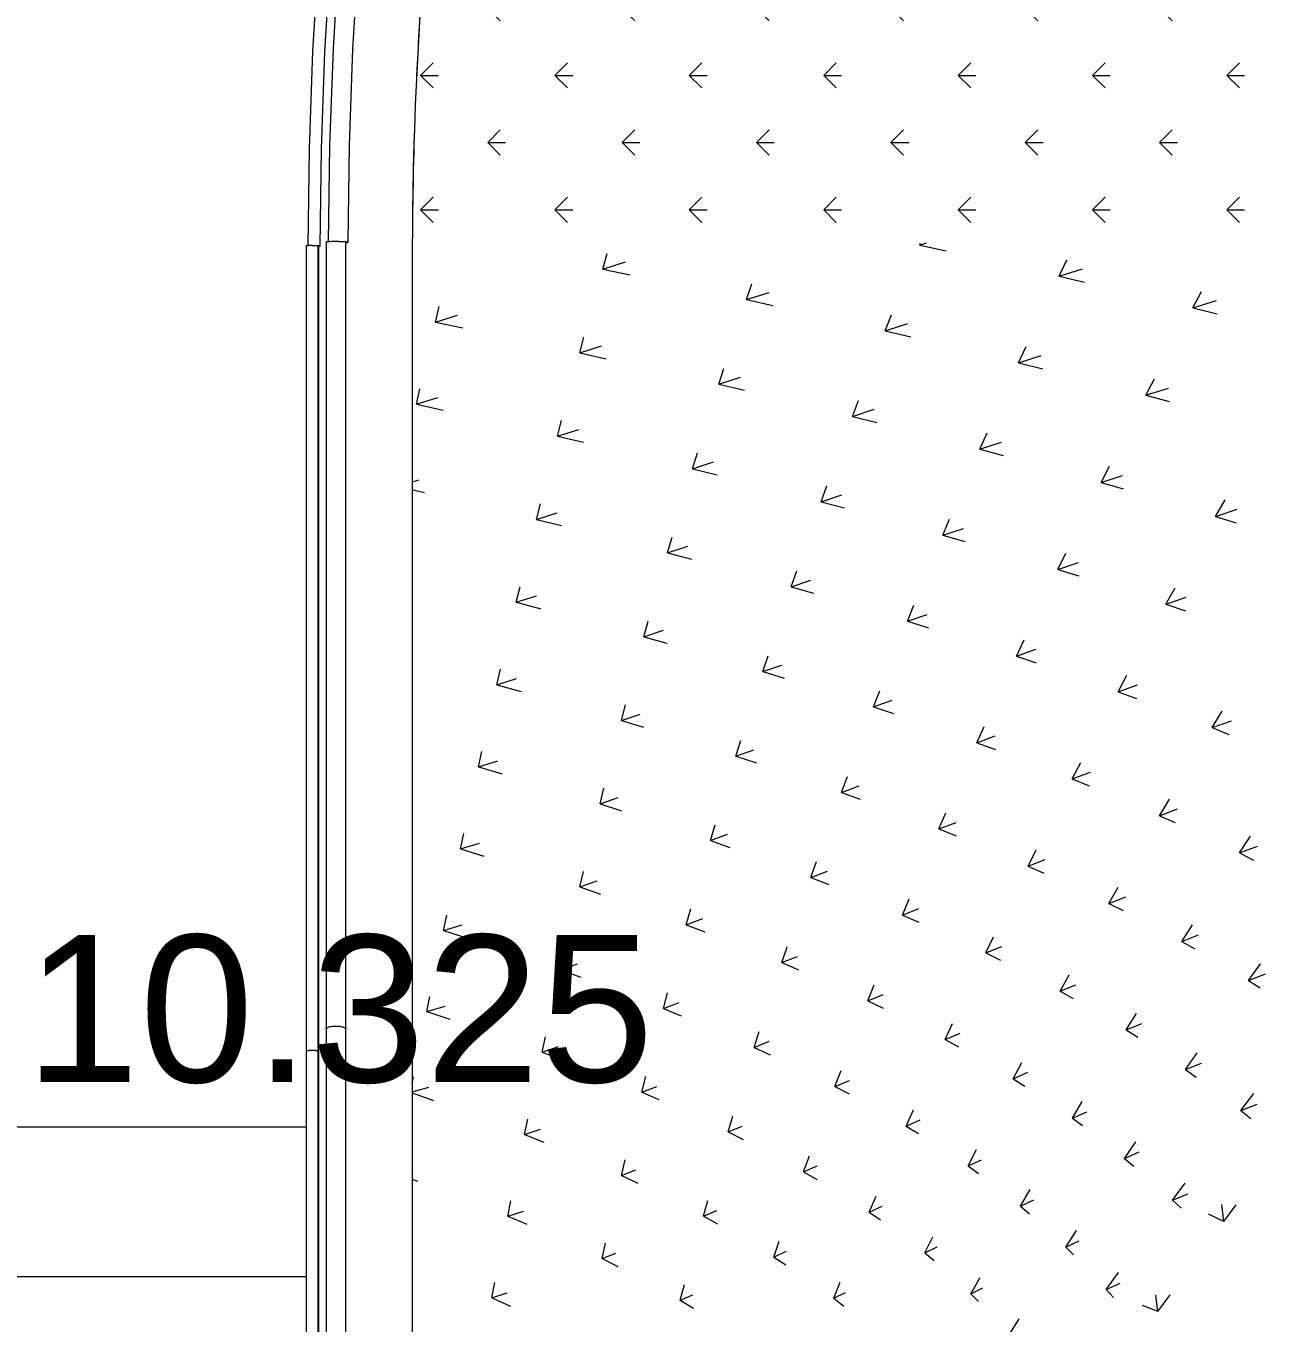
# Model space of a CAD drawing. Header units: millimetres. Extents: x 12827 to 178996, y -27589 to 73652.
# Drawn here: x 97217 to 100532, y 48353 to 51820 of the extents above; entities that cross this region are included whole.
import ezdxf

# ---------------------------------------------------------------- set-up
doc = ezdxf.new("R2010")
doc.units = ezdxf.units.MM
for name, color, linetype, lineweight in [('A-ANNO-NOTE', 131, 'Continuous', 25), ('A-FLOR', 192, 'Continuous', 9), ('A-FLOR-PATT', 8, 'Continuous', 9), ('Q-CASE', 31, 'Continuous', 20), ('S-STRS', 31, 'Continuous', 20)]:
    doc.layers.add(name, color=color, linetype=linetype, lineweight=lineweight)
doc.styles.add('Arial_1', font='arial.ttf', dxfattribs={"height": 393.413174})

# ---------------------------------------------------------------- blocks, each defined once
blk = doc.blocks.new('Casework 10 - Casework 10-17982864-Copy of 1_F')
at = {"layer": 'Q-CASE'}
for p, q in [((98019.1, 51242.7), (98019.1, 49139.6)), ((98071.6, 49139.6), (98071.6, 51242.7)), ((97966.2, 51232.6), (97966.2, 49078.3)), ((97998.2, 49078.3), (97998.2, 51232.6)), ((98019.1, 49139.6), (98019.1, 47919.7)), ((98071.6, 47919.7), (98071.6, 49139.6)), ((97966.2, 49078.3), (97966.2, 47863.1)), ((97998.2, 47863.1), (97998.2, 49078.3))]:
    blk.add_line(p, q, dxfattribs=at)
at = {"layer": 'Q-CASE', "flags": 128}
for points in [[(98025.7, 51242), (98028.9, 51501.1), (98038.5, 51760.2), (98054.4, 52018.9), (98076.7, 52277.1), (98105.4, 52534.7), (98140.4, 52791.5), (98181.7, 53047.5), (98229.3, 53302.4), (98283.2, 53556), (98343.2, 53808.1), (98409.5, 54058.8), (98482, 54307.9), (98523.3, 54440.5)], [(98078.1, 51242), (98081.3, 51500.5), (98090.9, 51758.9), (98106.8, 52017), (98129.2, 52274.5), (98157.8, 52531.5), (98192.8, 52787.6), (98234.1, 53043), (98281.7, 53297.2), (98335.6, 53550.1), (98395.7, 53801.6), (98462, 54051.6), (98534.4, 54300), (98573.3, 54424.6)], [(97971.2, 51232.1), (97974.4, 51491.9), (97984, 51751.6), (98000, 52011), (98022.3, 52269.9), (98050.9, 52528.1), (98085.9, 52785.6), (98128.6, 52853.4)], [(98003.2, 51232.1), (98006.4, 51491.5), (98016, 51750.8), (98032, 52009.8), (98054.3, 52268.3), (98082.9, 52526.1), (98117.9, 52783.2), (98128.6, 52853.4)]]:
    blk.add_lwpolyline(points, dxfattribs=at)
at = {"layer": 'Q-CASE'}
for centre, major_axis, ratio, start_param, end_param in [((98045.4, 51242.7), (26.2, 0), 0.048181, 1.320897, 3.141593), ((98051.9, 51242), (-26.2, 0), 0.047433, 3.205669, 4.705067), ((97982.2, 51232.6), (16, 0), 0.048181, 1.570796, 3.141593), ((97987.2, 51232.1), (-16, 0), 0.047433, 3.134271, 4.966866), ((97987.2, 51232.1), (-14, 0), 0.047433, 3.134271, 4.443267), ((97987.2, 51232.1), (-16, 0), 0.047433, 2.348872, 3.134271), ((97987.2, 51232.1), (-14, 0), 0.047433, 2.610672, 3.134271), ((98051.9, 51242), (-26.2, 0), 0.047433, 2.45597, 3.141599)]:
    blk.add_ellipse(centre, major_axis=major_axis, ratio=ratio, start_param=start_param, end_param=end_param, dxfattribs=at)
for points, knots in [([(98019.1, 49139.6), (98019.1, 49139.7), (98019.2, 49140.6), (98020.2, 49142), (98023.1, 49143.8), (98027.3, 49145.2), (98032.7, 49146.4), (98038.8, 49147.1), (98047.5, 49147.4), (98058.5, 49146.6), (98066.3, 49144.5), (98069.4, 49142.7), (98070.5, 49141.8), (98071.1, 49141.1), (98071.5, 49140.3), (98071.6, 49139.8), (98071.6, 49139.6), (98071.6, 49139.6)], [0.1857146, 0.1857146, 0.1857146, 0.1857146, 0.2, 0.25, 0.3, 0.35, 0.4, 0.45, 0.5, 0.6, 0.7, 0.7375, 0.75625, 0.775, 0.79375, 0.8125, 0.8142854, 0.8142854, 0.8142854, 0.8142854]), ([(97966.2, 49078.3), (97966.2, 49078.8), (97966.6, 49079.6), (97968.2, 49080.7), (97970.8, 49081.7), (97975.2, 49082.7), (97982.2, 49083.2), (97989.2, 49082.7), (97993.7, 49081.7), (97996.2, 49080.7), (97997.8, 49079.6), (97998.2, 49078.8), (97998.2, 49078.3)], [0, 0, 0, 0, 0.083333, 0.166667, 0.25, 0.333333, 0.5, 0.666667, 0.75, 0.833333, 0.916667, 1, 1, 1, 1])]:
    blk.add_open_spline(points, degree=3, knots=knots, dxfattribs=at)
blk = doc.blocks.new('FP_191-Copy of 1_F')
at = {"layer": 'A-FLOR-PATT'}
for p, q in [((98758.8, 51170.5), (98770.8, 51212.5)), ((99606, 51234.6), (99624.2, 51240.3)), ((99606, 51234.6), (99608.1, 51239.8)), ((99606, 51234.6), (99676.9, 51219.2)), ((98758.8, 51170.5), (98819.1, 51189.5)), ((99978.2, 51151.5), (99998.9, 51195)), ((98758.8, 51170.5), (98831.7, 51155.3)), ((99978.2, 51151.5), (100041.4, 51171.1)), ((99978.2, 51151.5), (100046.4, 51135.7)), ((99142.9, 51088.9), (99157.1, 51131.4)), ((99142.9, 51088.9), (99203.2, 51108)), ((100335.6, 51066.5), (100359.5, 51110.4)), ((98311.7, 51029), (98321.5, 51070.3)), ((99142.9, 51088.9), (99213.5, 51073.4)), ((100335.6, 51066.5), (100399, 51086.2)), ((98311.7, 51029), (98370.4, 51047.5)), ((99513.9, 51005.4), (99530.8, 51048.3)), ((100335.6, 51066.5), (100400.8, 51050.4)), ((98311.7, 51029), (98384.8, 51013.7)), ((99513.9, 51005.4), (99574.2, 51024.6)), ((99513.9, 51005.4), (99581.8, 50989.5)), ((98696.9, 50946.7), (98708.3, 50988.6)), ((98696.9, 50946.7), (98755.3, 50965.3)), ((98696.9, 50946.7), (98767.8, 50931)), ((99870.2, 50920.1), (99890.1, 50963.4)), ((99870.2, 50920.1), (99930.6, 50939.3)), ((99069.1, 50862.5), (99082.6, 50904.9)), ((99870.2, 50920.1), (99935.3, 50903.9)), ((99069.1, 50862.5), (99127.1, 50881.3)), ((99069.1, 50862.5), (99137.2, 50846.6)), ((100210.7, 50833), (100233.8, 50876.7)), ((98260.5, 50809), (98270, 50850.2)), ((98260.5, 50809), (98318.2, 50827)), ((100210.7, 50833), (100271.2, 50852.3)), ((100210.7, 50833), (100272.7, 50816.5)), ((98260.5, 50809), (98332.4, 50793.2)), ((99425.9, 50776.7), (99442.1, 50819.6)), ((99425.9, 50776.7), (99483.7, 50795.6)), ((98637.8, 50723.7), (98648.7, 50765.4)), ((99425.9, 50776.7), (99491.1, 50760.5)), ((98637.8, 50723.7), (98694.5, 50741.8)), ((98637.8, 50723.7), (98706.8, 50707.5)), ((99766.7, 50689.2), (99785.8, 50732.5)), ((99766.7, 50689.2), (99824.4, 50708.1)), ((99766.7, 50689.2), (99828.8, 50672.6)), ((98998.9, 50636.9), (99011.8, 50679.1)), ((98998.9, 50636.9), (99054.7, 50655.2)), ((98998.9, 50636.9), (99064.6, 50620.4)), ((100090.7, 50600), (100112.8, 50643.7)), ((100090.7, 50600), (100148.2, 50619)), ((98249.4, 50601.8), (98267.7, 50607.4)), ((99342.1, 50548.7), (99357.5, 50591.4)), ((100090.7, 50600), (100149.4, 50583.1)), ((98249.4, 50581.1), (98281.9, 50573.5)), ((99342.1, 50548.7), (99397.4, 50567.1)), ((99342.1, 50548.7), (99404.5, 50532)), ((100396.7, 50509.3), (100422.1, 50553.3)), ((98581.4, 50501.4), (98591.8, 50543)), ((98581.4, 50501.4), (98636.6, 50519.1)), ((100396.7, 50509.3), (100454.1, 50528.3)), ((98581.4, 50501.4), (98648.7, 50484.7)), ((99667.7, 50459), (99685.9, 50502.1)), ((100396.7, 50509.3), (100452, 50492.1)), ((98932.1, 50411.9), (98944.4, 50454)), ((99667.7, 50459), (99722.7, 50477.5)), ((99667.7, 50459), (99726.8, 50442)), ((98932.1, 50411.9), (98985.9, 50429.8)), ((98932.1, 50411.9), (98995.6, 50395)), ((99975.3, 50367.6), (99996.6, 50411.2)), ((99975.3, 50367.6), (100030, 50386.2)), ((99262.4, 50321.3), (99277, 50363.9)), ((99975.3, 50367.6), (100030.9, 50350.3)), ((98527.5, 50280), (98537.5, 50321.5)), ((99262.4, 50321.3), (99315.2, 50339.3)), ((99262.4, 50321.3), (99322.1, 50304.2)), ((100264.1, 50274.8), (100288.6, 50318.7)), ((98527.5, 50280), (98581.3, 50297.1)), ((98527.5, 50280), (98593.3, 50262.7)), ((99573.1, 50229.3), (99590.5, 50272.3)), ((100264.1, 50274.8), (100318.5, 50293.5)), ((100264.1, 50274.8), (100316, 50257.3)), ((99573.1, 50229.3), (99625.4, 50247.5)), ((98868.7, 50187.6), (98880.3, 50229.6)), ((98868.7, 50187.6), (98920.6, 50205)), ((99573.1, 50229.3), (99629.2, 50211.9)), ((98868.7, 50187.6), (98930, 50170.2)), ((99864.6, 50135.8), (99885, 50179.2)), ((99186.5, 50094.5), (99200.5, 50137)), ((99864.6, 50135.8), (99916.5, 50154.1)), ((99864.6, 50135.8), (99917.1, 50118.1)), ((98475.9, 50059.4), (98485.4, 50100.7)), ((99186.5, 50094.5), (99237.1, 50112.2)), ((98475.9, 50059.4), (98528.4, 50076)), ((99186.5, 50094.5), (99243.6, 50076.9)), ((100136.4, 50040.9), (100159.9, 50084.7)), ((98475.9, 50059.4), (98540.4, 50041.5)), ((99482.7, 50000.3), (99499.3, 50043.2)), ((100136.4, 50040.9), (100187.8, 50059.3)), ((100136.4, 50040.9), (100185, 50023)), ((98808.5, 49964), (98819.5, 50005.9)), ((99482.7, 50000.3), (99532.5, 50018.1)), ((99482.7, 50000.3), (99536, 49982.5)), ((98808.5, 49964), (98858.5, 49981)), ((98808.5, 49964), (98867.8, 49946.1)), ((100387.6, 49944.8), (100414.6, 49989)), ((100387.6, 49944.8), (100438.8, 49963.2)), ((99758.6, 49904.6), (99778.1, 49947.9)), ((100387.6, 49944.8), (100432.5, 49926.6)), ((99114.6, 49868.4), (99127.8, 49910.7)), ((99758.6, 49904.6), (99807.7, 49922.5)), ((99758.6, 49904.6), (99808, 49886.5)), ((98426.4, 49839.7), (98435.5, 49880.8)), ((98426.4, 49839.7), (98477.8, 49855.7)), ((99114.6, 49868.4), (99162.8, 49885.6)), ((99114.6, 49868.4), (99169.2, 49850.3)), ((98426.4, 49839.7), (98489.7, 49821.1)), ((100013.5, 49807.6), (100036.2, 49851.3)), ((100013.5, 49807.6), (100062.1, 49825.5)), ((99396.6, 49771.8), (99412.5, 49814.6)), ((99396.6, 49771.8), (99443.8, 49789.2)), ((100013.5, 49807.6), (100059, 49789.2)), ((98751.3, 49741.2), (98761.8, 49782.9)), ((98751.3, 49741.2), (98799.6, 49757.7)), ((99396.6, 49771.8), (99447.1, 49753.6)), ((100247.1, 49709.4), (100273.1, 49753.5)), ((98751.3, 49741.2), (98808.8, 49722.7)), ((99657.1, 49673.9), (99675.8, 49717.1)), ((100247.1, 49709.4), (100295.1, 49727.5)), ((99046.3, 49642.9), (99058.8, 49685.1)), ((99657.1, 49673.9), (99703.4, 49691.4)), ((100247.1, 49709.4), (100288.5, 49690.9)), ((98378.8, 49620.8), (98387.6, 49661.8)), ((99046.3, 49642.9), (99092.4, 49659.7)), ((99657.1, 49673.9), (99703.5, 49655.4)), ((100460.4, 49609.8), (100489.8, 49654.3)), ((98378.8, 49620.8), (98429.3, 49636.3)), ((98378.8, 49620.8), (98441.1, 49601.6)), ((99046.3, 49642.9), (99098.6, 49624.4)), ((99895.5, 49574.8), (99917.3, 49618.4)), ((100460.4, 49609.8), (100508.5, 49627.9)), ((99314.8, 49544), (99329.8, 49586.7)), ((99895.5, 49574.8), (99941.2, 49592.4)), ((100460.4, 49609.8), (100498.4, 49590.9)), ((98697, 49519.1), (98707, 49560.6)), ((99314.8, 49544), (99359.5, 49561)), ((99314.8, 49544), (99362.5, 49525.3)), ((99895.5, 49574.8), (99937.8, 49556)), ((98697, 49519.1), (98743.8, 49535.1)), ((98697, 49519.1), (98752.8, 49500.1)), ((100111.6, 49474.5), (100136.7, 49518.5)), ((99560.1, 49443.9), (99577.9, 49487)), ((100111.6, 49474.5), (100156.6, 49492.3)), ((100111.6, 49474.5), (100149.7, 49455.6)), ((98332.9, 49402.9), (98341.4, 49443.7)), ((98981.7, 49418), (98993.6, 49460.1)), ((99560.1, 49443.9), (99603.7, 49461)), ((99560.1, 49443.9), (99603.5, 49425)), ((98332.9, 49402.9), (98382.6, 49417.7)), ((98981.7, 49418), (99025.7, 49434.4)), ((98981.7, 49418), (99031.7, 49399.1)), ((100306.4, 49373.1), (100334.8, 49417.4)), ((98332.9, 49402.9), (98394.5, 49383)), ((99782.3, 49342.5), (99803.2, 49386)), ((100306.4, 49373.1), (100351.2, 49390.9)), ((100306.4, 49373.1), (100340.8, 49353.8)), ((98645.4, 49297.7), (98654.8, 49339.2)), ((99237, 49316.8), (99251.3, 49359.3)), ((99782.3, 49342.5), (99825.1, 49359.8)), ((99782.3, 49342.5), (99821.4, 49323.4)), ((98645.4, 49297.7), (98690.7, 49313.3)), ((99237, 49316.8), (99279.3, 49333.4)), ((99237, 49316.8), (99282.1, 49297.7)), ((100484.3, 49269.2), (100516.4, 49313.9)), ((98645.4, 49297.7), (98699.7, 49278.2)), ((99981.2, 49240.2), (100005.3, 49284.1)), ((100484.3, 49269.2), (100530, 49286.8)), ((100484.3, 49269.2), (100516.3, 49249.3)), ((98920.6, 49193.9), (98931.8, 49235.8)), ((99467.5, 49214.4), (99484.5, 49257.4)), ((99981.2, 49240.2), (100023.1, 49257.7)), ((99981.2, 49240.2), (100015.9, 49220.9)), ((98288.4, 49185.9), (98296.6, 49226.5)), ((98288.4, 49185.9), (98337.6, 49200.1)), ((98920.6, 49193.9), (98962.6, 49209.9)), ((99467.5, 49214.4), (99508.5, 49231.2)), ((99467.5, 49214.4), (99508, 49195.1)), ((98288.4, 49185.9), (98349.5, 49165.3)), ((98920.6, 49193.9), (98968.4, 49174.4)), ((100157.6, 49136.8), (100185.1, 49181.1)), ((99163.4, 49090.2), (99176.9, 49132.6)), ((99673.8, 49110.9), (99693.8, 49154.3)), ((99673.8, 49110.9), (99713.8, 49127.8)), ((100157.6, 49136.8), (100199.3, 49154.3)), ((100157.6, 49136.8), (100188.5, 49117.2)), ((98596.3, 49077.2), (98605.3, 49118.5)), ((99163.4, 49090.2), (99203.2, 49106.4)), ((99673.8, 49110.9), (99709.8, 49091.4)), ((98596.3, 49077.2), (98640.4, 49092.2)), ((98596.3, 49077.2), (98649.3, 49057.1)), ((99163.4, 49090.2), (99205.8, 49070.7)), ((100316.3, 49031.1), (100347.4, 49075.7)), ((99379.3, 48985.6), (99395.5, 49028.4)), ((99855.8, 49006.5), (99878.9, 49050.2)), ((99855.8, 49006.5), (99894.7, 49023.5)), ((100316.3, 49031.1), (100358.7, 49048.4)), ((100316.3, 49031.1), (100344.6, 49010.9)), ((98249.5, 48992.3), (98253.1, 49010.3)), ((98862.9, 48970.4), (98873.4, 49012.2)), ((99379.3, 48985.6), (99417.8, 49002)), ((99855.8, 49006.5), (99887.2, 48986.8)), ((98249.5, 48971.1), (98293.9, 48983.5)), ((98249.5, 48968.3), (98305.9, 48948.6)), ((98862.9, 48970.4), (98903, 48985.9)), ((98862.9, 48970.4), (98908.7, 48950.5)), ((99379.3, 48985.6), (99417, 48965.8)), ((100463.9, 48921.5), (100498.6, 48966.5)), ((99570, 48879.8), (99589.1, 48923.1)), ((100014, 48901.1), (100040.5, 48945.3)), ((100463.9, 48921.5), (100507.7, 48938.4)), ((100463.9, 48921.5), (100490.6, 48900.4)), ((98549.5, 48857.5), (98558.1, 48898.7)), ((99093.7, 48864.2), (99106.5, 48906.5)), ((99570, 48879.8), (99607.2, 48896.4)), ((100014, 48901.1), (100052.5, 48918.3)), ((100014, 48901.1), (100041.4, 48881.2)), ((98549.5, 48857.5), (98592.5, 48872)), ((98549.5, 48857.5), (98601.4, 48836.8)), ((99093.7, 48864.2), (99131.2, 48880)), ((99093.7, 48864.2), (99133.6, 48844.2)), ((99570, 48879.8), (99602.9, 48859.9)), ((99735.2, 48773.2), (99757.5, 48816.9)), ((100153.6, 48793.6), (100183.7, 48838.1)), ((98808.3, 48747.6), (98818.3, 48789.3)), ((99295.5, 48757.3), (99310.9, 48800.1)), ((99735.2, 48773.2), (99771.2, 48790)), ((100153.6, 48793.6), (100192.7, 48810.6)), ((100153.6, 48793.6), (100178.2, 48773.1)), ((98249.5, 48767.3), (98251.5, 48767.8)), ((98808.3, 48747.6), (98846.8, 48762.7)), ((98808.3, 48747.6), (98852.3, 48727.2)), ((99295.5, 48757.3), (99331.4, 48773.3)), ((99295.5, 48757.3), (99330.4, 48737.1)), ((99735.2, 48773.2), (99763.4, 48753.2)), ((98249.5, 48737.9), (98263.5, 48732.8)), ((100281.7, 48682.2), (100315.5, 48727)), ((98504.9, 48638.7), (98513.1, 48679.7)), ((99027.9, 48638.8), (99039.9, 48681)), ((99470.8, 48649.4), (99489, 48692.5)), ((99875.6, 48665.9), (99901.2, 48710)), ((99875.6, 48665.9), (99910.9, 48682.7)), ((100281.7, 48682.2), (100322.3, 48698.7)), ((100281.7, 48682.2), (100304.9, 48660.7)), ((98504.9, 48638.7), (98547, 48652.6)), ((99027.9, 48638.8), (99063.2, 48654.3)), ((99470.8, 48649.4), (99505.2, 48665.5)), ((99470.8, 48649.4), (99500.7, 48629)), ((99875.6, 48665.9), (99899.5, 48645.6)), ((98504.9, 48638.7), (98555.8, 48617.3)), ((99027.9, 48638.8), (99065.3, 48618.4)), ((99619.6, 48540.6), (99640.9, 48584.2)), ((99996.1, 48556.6), (100025.2, 48601)), ((99996.1, 48556.6), (100031.9, 48573.3)), ((98756.9, 48525.6), (98766.3, 48567.2)), ((98756.9, 48525.6), (98793.7, 48540.2)), ((99215.9, 48529.6), (99230.5, 48572.3)), ((99215.9, 48529.6), (99249.3, 48545.3)), ((99619.6, 48540.6), (99652.7, 48557)), ((99619.6, 48540.6), (99644.6, 48520.1)), ((99996.1, 48556.6), (100017.1, 48535.7)), ((98756.9, 48525.6), (98799.1, 48504.6)), ((99215.9, 48529.6), (99248, 48509.1)), ((99742.4, 48431.2), (99767, 48475.2)), ((100104.6, 48443.4), (100137.4, 48488.1)), ((98462.2, 48420.7), (98470.1, 48461.5)), ((98462.2, 48420.7), (98503.5, 48434)), ((98965.9, 48414.1), (98977.2, 48456.2)), ((99376.1, 48419.5), (99393.5, 48462.5)), ((99376.1, 48419.5), (99407.9, 48435.3)), ((99742.4, 48431.2), (99774.6, 48447.7)), ((100104.6, 48443.4), (100142, 48459.7)), ((100104.6, 48443.4), (100124.2, 48421.6)), ((98462.2, 48420.7), (98512.4, 48398.7)), ((98965.9, 48414.1), (98999.1, 48429.2)), ((98965.9, 48414.1), (99001, 48393.3)), ((99376.1, 48419.5), (99403.1, 48398.7)), ((99742.4, 48431.2), (99762.8, 48410.6)), ((99843.9, 48320.1), (99872.1, 48364.4))]:
    blk.add_line(p, q, dxfattribs=at)
blk = doc.blocks.new('FP_193-Copy of 1_F')
at = {"layer": 'A-FLOR-PATT'}
for p, q in [((100418.9, 48624.6), (100377.7, 48644.2)), ((100418.9, 48624.6), (100413.2, 48670.6)), ((100418.9, 48624.6), (100452.1, 48669.6)), ((100242.3, 48383.8), (100201.4, 48399.9)), ((100242.3, 48383.8), (100236.7, 48427.6)), ((100242.3, 48383.8), (100275.4, 48429))]:
    blk.add_line(p, q, dxfattribs=at)

msp = doc.modelspace()

# ---------------------------------------------------------------- hatches: boundary and pattern name
at = {"layer": 'A-FLOR-PATT'}
h = msp.add_hatch(dxfattribs=at)
h.set_pattern_fill('FP_1924', color=256, style=0, pattern_type=2)
h.set_pattern_definition([(0, (98271.37, 43067.04), (179.605, 179.605), [47.625, -311.585]), (315, (98271.37, 43067.04), (179.605, 179.605), [47.625, -206.375]), (45, (98271.37, 43067.04), (-179.605, 179.605), [47.625, -206.375])])
h.paths.add_polyline_path([(98249.43102, 51199.53864), (102104.15133, 51310.35923), (101932.6907, 51542.90524), (101772.17859, 51749.04167), (101602.43598, 51960.44008), (101421.22391, 52181.42307), (101369.8355, 52242.89096), (101249.93199, 52364.10397), (101156.82008, 52450.83818), (101052.38534, 52538.94921), (100957.0267, 52612.2627), (100852.8771, 52686.70706), (100743.98166, 52757.97369), (100619.23465, 52834.0453), (100508.66647, 52895.85583), (100375.59209, 52964.9054), (100209.65388, 53045.7443), (100034.66518, 53125.95592), (99878.8569, 53192.67135), (99614.63196, 53299.04308), (99462.30337, 53356.11116), (99213.33633, 53442.49837), (98937.055, 53534.94189), (98549.22347, 53661.0465), (98517.99037, 53529.87911), (98459.04705, 53263.05829), (98394.07124, 52915.02449), (98342.9404, 52580.17269), (98298.934, 52198.82427), (98271.44649, 51861.63742), (98255.84687, 51554.77556), (98255.84541, 51554.74577), (98254.9394, 51519.02274), (98249.49073, 51203.00178)], flags=0)

# ---------------------------------------------------------------- linework, layer by layer
at = {"layer": 'A-FLOR'}
for p, q in [((97999.43102, 45227.6763), (97999.43102, 51199.53864)), ((98249.43102, 51199.53864), (98249.43102, 44977.6763))]:
    msp.add_line(p, q, dxfattribs=at)
for start, end in [(176.148316822, 177.43119723), (178.074387214, 180)]:
    msp.add_arc((108549.43116, 51199.53864), 10300.00014, start, end, dxfattribs=at)
for points, knots in [([(99554.04581, 15007.95333), (99592.74439, 15122.84815), (99766.93865, 15633.97743), (100066.24298, 16462.87239), (100461.04302, 17502.80408), (100789.00286, 18333.64348), (101021.69568, 18909.57844), (101462.74106, 20001.20405), (101848.62159, 20926.32556), (102124.20726, 21561.74671), (102493.61663, 22399.85474), (102726.61392, 22914.05184), (102939.97778, 23371.61213), (103221.59165, 23969.88032), (103395.57838, 24326.60598), (103550.96574, 24645.19728), (103734.49546, 25013.46037), (103954.63812, 25445.51465), (104350.11357, 26197.11774), (104665.25624, 26774.50095), (104868.74687, 27141.60777), (105130.82263, 27604.5536), (105578.88522, 28367.34218), (105905.63935, 28906.88411), (106203.61031, 29383.73734), (106562.1653, 29942.95064), (107000.28324, 30605.12239), (107250.39774, 30969.0253), (107604.69788, 31479.39016), (107995.8312, 32022.45709), (108329.8837, 32472.54367), (108500.22092, 32698.5888), (108663.73544, 32912.32096), (108852.44321, 33153.8559), (109052.18469, 33409.51333), (109306.13821, 33730.64595), (109536.66732, 34012.05332), (109819.68656, 34354.99973), (110103.48297, 34693.21512), (110434.20041, 35078.7912), (110760.97862, 35454.70653), (111055.14651, 35781.41307), (111249.97932, 36001.26256), (111505.51121, 36280.60099), (111783.30293, 36578.49614), (112322.38067, 37144.37709), (112463.34644, 37292.63005), (112616.10056, 37445.38417), (112770.54004, 37605.31093), (112877.43488, 37716.00378), (113006.37005, 37844.93895), (113116.50394, 37955.07283), (113317.07104, 38155.63993), (113500.41421, 38344.0603), (113679.60164, 38523.24773), (113867.14868, 38717.45837), (113981.61036, 38840.20349), (114290.42649, 39165.75935), (114670.79674, 39588.2033), (114892.3743, 39846.86946), (115288.1066, 40340.22259), (115567.3545, 40718.37008), (115799.80191, 41062.98754), (115947.7294, 41299.72101), (116086.95128, 41544.78312), (116213.0514, 41785.97071), (116312.02432, 41998.21882), (116408.50431, 42237.01519), (116493.46638, 42483.76295), (116562.31107, 42723.8529), (116625.37811, 43020.56003), (116657.31376, 43239.19076), (116685.12294, 43535.40011), (116695.42282, 43830.35015), (116695.42282, 43979.19399), (116681.66192, 44289.23834), (116663.48557, 44480.40926), (116629.15465, 44760.01215), (116598.30328, 44942.78236), (116541.67822, 45220.7525), (116482.26931, 45478.0808), (116448.90078, 45602.61382), (116386.38597, 45807.09057), (116341.34531, 45964.16599), (116289.08556, 46125.00498), (116192.4151, 46405.75638), (115841.19562, 47332.97415), (115539.60037, 48208.87035), (115370.82024, 48703.37774), (115228.63359, 49120.01995), (115122.25071, 49428.97827), (115023.11913, 49726.37972), (114909.53904, 50056.24024), (114696.6502, 50711.44472), (114543.40368, 51196.38283), (114355.59562, 51818.79646), (114222.01863, 52272.24667), (114046.77614, 52873.90554), (113878.96618, 53470.87202), (113724.76837, 54025.60708), (113577.89562, 54551.00884), (113459.33258, 54953.6228), (113346.54023, 55331.96062), (113227.21075, 55710.66966), (113119.07869, 56035.07316), (113037.94818, 56263.90246), (112937.93493, 56538.68661), (112852.20674, 56762.01619), (112764.16313, 56984.43438), (112618.62431, 57316.6155), (112496.86747, 57583.93877), (112415.13072, 57751.52394), (112258.61089, 58058.7114), (112153.56521, 58248.21882), (112053.90621, 58420.83327), (111946.13571, 58593.30212), (111834.30412, 58765.50767), (111748.02125, 58893.42728), (111630.50265, 59055.17777), (111485.85509, 59243.47285), (111326.49476, 59429.75017), (111163.04355, 59607.21216), (111024.45965, 59745.79606), (110827.85311, 59926.47844), (110747.58169, 59996.25731), (110544.74402, 60160.51202), (110402.00591, 60268.0729), (110263.86318, 60368.43947), (110053.67574, 60510.2127), (109820.33569, 60656.01972), (109723.13564, 60715.11322), (109684.42093, 60738.0642)], [-180.2643000868, -180.2643000868, -180.2643000868, -180.2643000868, -179.1879975588, -175.5063449682, -172.0916636976, -169.2202169244, -166.2777093106, -163.2158850636, -160.075961892, -157.2218425612, -154.8463637242, -152.6761224955, -150.7842802724, -149.0756837116, -147.5314945483, -146.2603466649, -144.8929874795, -142.9846969335, -140.8071317757, -138.7008108208, -136.9413696313, -134.9339327121, -132.6957963375, -130.4245206521, -128.394133996, -126.1853254635, -124.1084903838, -122.0786614636, -120.1851829318, -118.1616846489, -116.5079479336, -115.291640674, -114.3529909357, -113.3690901263, -112.2318128942, -111.0319360614, -109.7006458231, -108.3342691164, -106.8102565399, -105.2278207644, -103.6474421343, -102.3012416297, -101.0856821645, -99.9054391528, -98.1919577839, -96.6686985635, -95.3545532769, -94.6517344068, -94.0043302309, -93.3937491985, -92.8559414213, -92.176281476, -91.4085575671, -90.5340796289, -89.6745344059, -88.9189138838, -87.9497824052, -86.6543759654, -85.1701132256, -83.485002525, -81.9074310185, -80.2477753091, -78.9743387587, -77.9066695945, -76.9958914369, -76.1342629152, -75.2991955322, -74.4763687472, -73.6365154075, -72.7466111671, -71.9004493226, -71.0020930099, -70.1127070681, -69.3021455648, -68.4775504308, -67.7656564346, -66.9085266378, -66.1880349429, -65.3673596415, -64.5659300304, -63.8261870298, -63.1628114349, -62.6095077707, -62.0122700073, -61.3241810776, -59.730844651, -57.3097138751, -54.6419787402, -52.5768713036, -51.1672276379, -49.9860862246, -48.904825357, -47.4276638316, -45.7372401475, -43.7174871619, -41.9340831034, -40.0215938964, -38.1419290398, -36.1496121849, -34.2459681338, -32.5613884004, -31.0746421413, -29.7502081484, -28.5107759143, -27.4375117041, -26.4786412327, -25.6320733517, -24.789414295, -23.8699654915, -22.8909097845, -21.969523274, -21.0677047026, -20.2501375218, -19.4185096804, -18.7414468623, -18.0767831946, -17.4613325153, -16.8496389614, -16.2028453451, -15.456745026, -14.6654634339, -13.9194967628, -13.14961359, -12.5272028616, -11.8337192203, -11.2367544987, -10.5693978628, -9.9102086868, -9.0993977021, -8.2815301864, -7.7780366352, -7.7780366352, -7.7780366352, -7.7780366352]), ([(112193.79302, 58175.05118), (112216.50049, 58133.97699), (112279.8004, 58017.12464), (112415.13072, 57751.52394), (112496.86747, 57583.93877), (112618.62431, 57316.6155), (112764.16313, 56984.43438), (112852.20674, 56762.01619), (112937.93493, 56538.68661), (113037.94818, 56263.90246), (113119.07869, 56035.07316), (113227.21075, 55710.66966), (113346.54023, 55331.96062), (113459.33258, 54953.6228), (113577.89562, 54551.00884), (113724.76837, 54025.60708), (113878.96618, 53470.87202), (114046.77614, 52873.90554), (114222.01863, 52272.24667), (114355.59562, 51818.79646), (114543.40368, 51196.38283), (114696.6502, 50711.44472), (114909.53904, 50056.24024), (115023.11913, 49726.37972), (115122.25071, 49428.97827), (115228.63359, 49120.01995), (115370.82024, 48703.37774), (115539.60037, 48208.87035), (115841.19562, 47332.97415), (116192.4151, 46405.75638), (116289.08556, 46125.00498), (116341.34531, 45964.16599), (116386.38597, 45807.09057), (116448.90078, 45602.61382), (116482.26931, 45478.0808), (116541.67822, 45220.7525), (116598.30328, 44942.78236), (116629.15465, 44760.01215), (116663.48557, 44480.40926), (116681.66192, 44289.23834), (116695.42282, 43979.19399), (116695.42282, 43830.35015), (116685.12294, 43535.40011), (116657.31376, 43239.19076), (116625.37811, 43020.56003), (116562.31107, 42723.8529), (116493.46638, 42483.76295), (116408.50431, 42237.01519), (116312.02432, 41998.21882), (116213.0514, 41785.97071), (116086.95128, 41544.78312), (115947.7294, 41299.72101), (115799.80191, 41062.98754), (115567.3545, 40718.37008), (115288.1066, 40340.22259), (114892.3743, 39846.86946), (114670.79674, 39588.2033), (114290.42649, 39165.75935), (113981.61036, 38840.20349), (113867.14868, 38717.45837), (113679.60164, 38523.24773), (113500.41421, 38344.0603), (113317.07104, 38155.63993), (113116.50394, 37955.07283), (113006.37005, 37844.93895), (112877.43488, 37716.00378), (112770.54004, 37605.31093), (112616.10056, 37445.38417), (112463.34644, 37292.63005), (112322.38067, 37144.37709), (111783.30293, 36578.49614), (111505.51121, 36280.60099), (111249.97932, 36001.26256), (111055.14651, 35781.41307), (110760.97862, 35454.70653), (110434.20041, 35078.7912), (110103.48297, 34693.21512), (109819.68656, 34354.99973), (109536.66732, 34012.05332), (109306.13821, 33730.64595), (109052.18469, 33409.51333), (108852.44321, 33153.8559), (108663.73544, 32912.32096), (108500.22092, 32698.5888), (108329.8837, 32472.54367), (107995.8312, 32022.45709), (107604.69788, 31479.39016), (107250.39774, 30969.0253), (107000.28324, 30605.12239), (106562.1653, 29942.95064), (106203.61031, 29383.73734), (105905.63935, 28906.88411), (105578.88522, 28367.34218), (105130.82263, 27604.5536), (104868.74687, 27141.60777), (104665.25624, 26774.50095), (104350.11357, 26197.11774), (103954.63812, 25445.51465), (103734.49546, 25013.46037), (103550.96574, 24645.19728), (103395.57838, 24326.60598), (103221.59165, 23969.88032), (102939.97778, 23371.61213), (102726.61392, 22914.05184), (102493.61663, 22399.85474), (102124.20726, 21561.74671), (101848.62159, 20926.32556), (101462.74106, 20001.20405), (101021.69568, 18909.57844), (100789.00286, 18333.64348), (100461.04302, 17502.80408), (100066.24298, 16462.87239), (99766.93865, 15633.97743), (99592.74439, 15122.84815), (99554.04581, 15007.95333)], [19.7638635811, 19.7638635811, 19.7638635811, 19.7638635811, 20.2501375218, 21.0677047026, 21.969523274, 22.8909097845, 23.8699654915, 24.789414295, 25.6320733517, 26.4786412327, 27.4375117041, 28.5107759143, 29.7502081484, 31.0746421413, 32.5613884004, 34.2459681338, 36.1496121849, 38.1419290398, 40.0215938964, 41.9340831034, 43.7174871619, 45.7372401475, 47.4276638316, 48.904825357, 49.9860862246, 51.1672276379, 52.5768713036, 54.6419787402, 57.3097138751, 59.730844651, 61.3241810776, 62.0122700073, 62.6095077707, 63.1628114349, 63.8261870298, 64.5659300304, 65.3673596415, 66.1880349429, 66.9085266378, 67.7656564346, 68.4775504308, 69.3021455648, 70.1127070681, 71.0020930099, 71.9004493226, 72.7466111671, 73.6365154075, 74.4763687472, 75.2991955322, 76.1342629152, 76.9958914369, 77.9066695945, 78.9743387587, 80.2477753091, 81.9074310185, 83.485002525, 85.1701132256, 86.6543759654, 87.9497824052, 88.9189138838, 89.6745344059, 90.5340796289, 91.4085575671, 92.176281476, 92.8559414213, 93.3937491985, 94.0043302309, 94.6517344068, 95.3545532769, 96.6686985635, 98.1919577839, 99.9054391528, 101.0856821645, 102.3012416297, 103.6474421343, 105.2278207644, 106.8102565399, 108.3342691164, 109.7006458231, 111.0319360614, 112.2318128942, 113.3690901263, 114.3529909357, 115.291640674, 116.5079479336, 118.1616846489, 120.1851829318, 122.0786614636, 124.1084903838, 126.1853254635, 128.394133996, 130.4245206521, 132.6957963375, 134.9339327121, 136.9413696313, 138.7008108208, 140.8071317757, 142.9846969335, 144.8929874795, 146.2603466649, 147.5314945483, 149.0756837116, 150.7842802724, 152.6761224955, 154.8463637242, 157.2218425612, 160.075961892, 163.2158850636, 166.2777093106, 169.2202169244, 172.0916636976, 175.5063449682, 179.1879975588, 180.2643000868, 180.2643000868, 180.2643000868, 180.2643000868])]:
    msp.add_open_spline(points, degree=3, knots=knots, dxfattribs=at)
for points in [[(99165.80761, 55446.60964), (99015.33355, 55114.13938), (98749.91153, 54433.62051), (98462.16199, 53376.03566), (98288.22951, 52293.89288), (98249.4342, 51564.4755), (98249.43102, 51199.53864)], [(97999.43102, 51199.53864), (97999.43111, 51210.30128), (97999.44767, 51221.06373), (97999.4807, 51231.82594)]]:
    msp.add_open_spline(points, degree=3, dxfattribs=at)
at = {"layer": 'S-STRS'}
for p, q in [((95981.41972, 48877.6763), (97966.759, 48877.6763)), ((95981.41972, 48477.6763), (97966.759, 48477.6763))]:
    msp.add_line(p, q, dxfattribs=at)

# ---------------------------------------------------------------- block references
at = {"layer": 'A-FLOR'}
for name in ['FP_191-Copy of 1_F', 'FP_193-Copy of 1_F']:
    msp.add_blockref(name, (0, 0), dxfattribs=at)
at = {"layer": 'Q-CASE'}
msp.add_blockref('Casework 10 - Casework 10-17982864-Copy of 1_F', (0, 0), dxfattribs=at)

# ---------------------------------------------------------------- texts
at = {"layer": 'A-ANNO-NOTE', "lineweight": 5, "insert": (96893.66747, 49390.68852), "char_height": 393.413174, "width": 2385.6, "attachment_point": 1, "line_spacing_factor": 0.938532, "style": 'Arial_1'}
msp.add_mtext('+10.325', dxfattribs=at)

doc.saveas('drawing.dxf')
